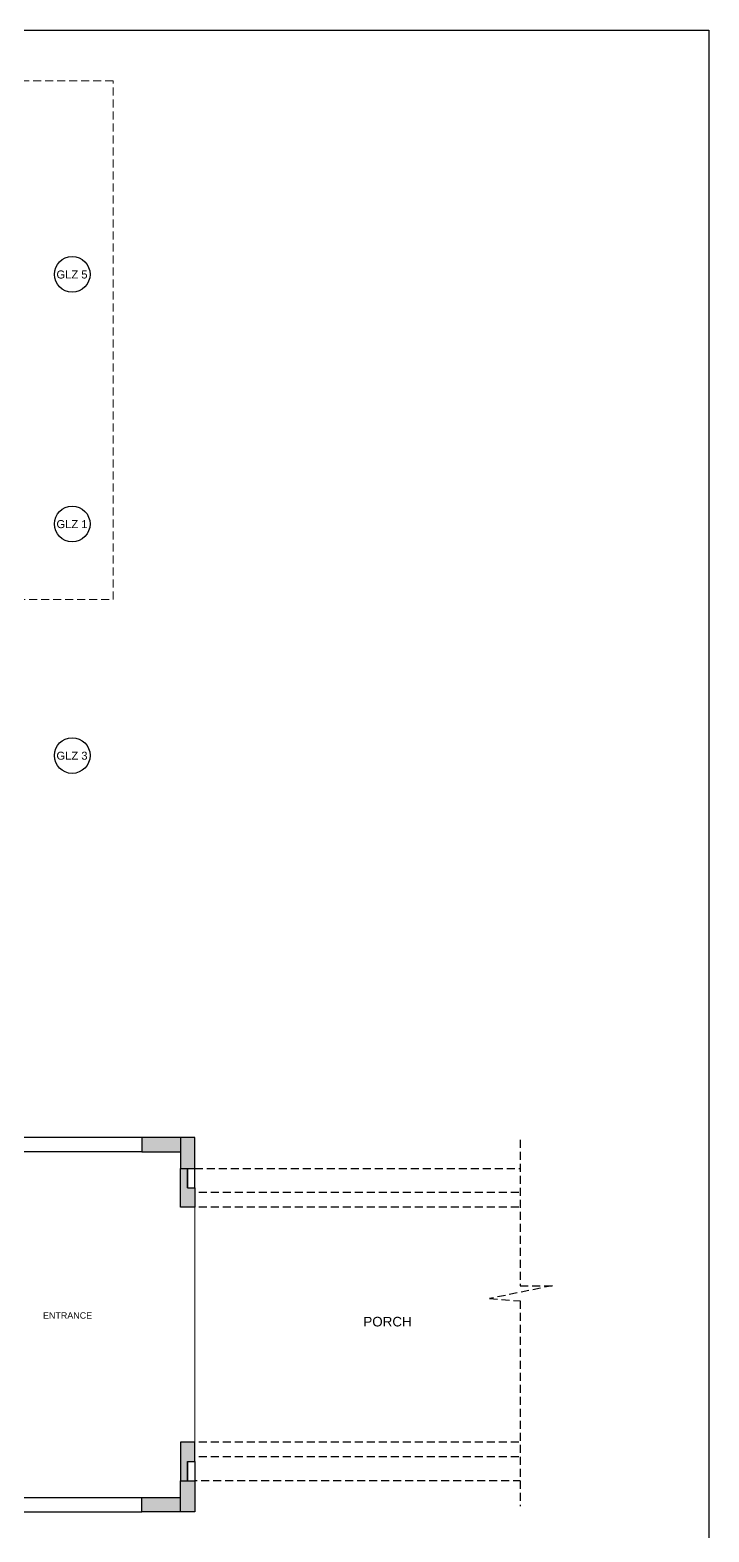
# Model space of a CAD drawing. Header units: inches. Extents: x 211391 to 214260, y -106888 to -102532.
# Drawn here: x 212302 to 212727, y -104507 to -103568 of the extents above; entities that cross this region are included whole.
import ezdxf

# ---------------------------------------------------------------- set-up
doc = ezdxf.new("R2010")
doc.units = ezdxf.units.IN
doc.header["$MEASUREMENT"] = 0
doc.linetypes.add('HIDDEN', pattern=[0.375, 0.25, -0.125])
doc.layers.get('0').update_dxf_attribs({"color": 4})
doc.layers.add('COLUMN', color=6, linetype='Continuous')
for name, color, linetype, lineweight in [('HATCH', 251, 'Continuous', 13), ('HIDDEN', 8, 'Continuous', 13), ('STEPS', 2, 'Continuous', 18), ('TEXT', 3, 'Continuous', 9), ('WALL', 5, 'Continuous', 25)]:
    doc.layers.add(name, color=color, linetype=linetype, lineweight=lineweight)
doc.styles.add('STYLE1', font='arial.ttf', dxfattribs={"height": 8})

msp = doc.modelspace()

# ---------------------------------------------------------------- hatches: boundary and pattern name
at = {"layer": 'COLUMN', "ltscale": 25}
h = msp.add_hatch(color=256, dxfattribs=at)
h.dxf.hatch_style = 1
h.paths.add_polyline_path([(212405.19, -104260.04), (212396.19, -104260.04), (212396.19, -104279.54), (212405.19, -104279.54)])
h = msp.add_hatch(color=256, dxfattribs=at)
h.dxf.hatch_style = 1
h.paths.add_polyline_path([(212400.69, -104279.54), (212396.19, -104279.54), (212396.19, -104291.54), (212400.69, -104291.54)])
h = msp.add_hatch(color=256, dxfattribs=at)
h.dxf.hatch_style = 1
h.paths.add_polyline_path([(212400.69, -104279.54), (212396.19, -104279.54), (212396.19, -104291.54), (212400.69, -104291.54)])
h = msp.add_hatch(color=256, dxfattribs=at)
h.dxf.hatch_style = 1
h.paths.add_polyline_path([(212400.69, -104291.54), (212400.69, -104279.54), (212396.19, -104279.54), (212396.19, -104303.54), (212405.19, -104303.54), (212405.19, -104291.54)])
h = msp.add_hatch(color=256, dxfattribs=at)
h.dxf.hatch_style = 1
h.paths.add_polyline_path([(212400.69, -104462.54), (212405.19, -104462.54), (212405.19, -104450.54), (212396.19, -104450.54), (212396.19, -104474.54), (212400.69, -104474.54)])
h = msp.add_hatch(color=256, dxfattribs=at)
h.dxf.hatch_style = 1
h.paths.add_polyline_path([(212400.69, -104474.54), (212396.19, -104474.54), (212396.19, -104462.54), (212400.69, -104462.54)])
h = msp.add_hatch(color=256, dxfattribs=at)
h.dxf.hatch_style = 1
h.paths.add_polyline_path([(212405.19, -104474.54), (212396.19, -104474.54), (212396.19, -104494.04), (212405.19, -104494.04)])
at = {"layer": 'Defpoints', "linetype": 'HIDDEN', "ltscale": 20}
h = msp.add_hatch(color=256, dxfattribs=at)
h.dxf.hatch_style = 1
h.paths.add_polyline_path([(212681.19, -104303.54), (212681.19, -104294.54), (212645.19, -104294.54), (212645.19, -104303.54)])
h = msp.add_hatch(color=256, dxfattribs=at)
h.dxf.hatch_style = 1
h.paths.add_polyline_path([(212645.19, -104450.54), (212645.19, -104459.54), (212681.19, -104459.54), (212681.19, -104450.54)])
at = {"layer": 'HATCH'}
h = msp.add_hatch(color=251, dxfattribs=at)
h.dxf.hatch_style = 1
h.paths.add_polyline_path([(212396.19, -104260.04), (212372.19, -104260.04), (212372.19, -104269.04), (212396.19, -104269.04)])
h = msp.add_hatch(color=251, dxfattribs=at)
h.dxf.hatch_style = 1
h.paths.add_polyline_path([(212396.19, -104260.04), (212372.19, -104260.04), (212372.19, -104269.04), (212396.19, -104269.04)])
h = msp.add_hatch(color=251, dxfattribs=at)
h.dxf.hatch_style = 1
h.paths.add_polyline_path([(212396.19, -104494.04), (212372.19, -104494.04), (212372.19, -104485.04), (212396.19, -104485.04)])
h = msp.add_hatch(color=251, dxfattribs=at)
h.dxf.hatch_style = 1
h.paths.add_polyline_path([(212396.19, -104494.04), (212372.19, -104494.04), (212372.19, -104485.04), (212396.19, -104485.04)])

# ---------------------------------------------------------------- linework, layer by layer
at = {"ltscale": 15}
msp.add_lwpolyline([(211468.75, -103568.22), (212726.55, -103568.22), (212726.55, -105030.12), (211468.75, -105030.12)], close=True, dxfattribs=at)
at = {"layer": 'COLUMN', "ltscale": 25}
for p, q in [((212396.19, -104291.54), (212396.19, -104279.54)), ((212396.19, -104291.54), (212396.19, -104279.54)), ((212400.69, -104291.54), (212400.69, -104279.54)), ((212400.69, -104291.54), (212400.69, -104279.54)), ((212405.19, -104291.54), (212405.19, -104279.54)), ((212405.19, -104291.54), (212405.19, -104279.54)), ((212405.19, -104291.54), (212405.19, -104279.54)), ((212396.19, -104462.54), (212396.19, -104474.54)), ((212400.69, -104462.54), (212400.69, -104474.54)), ((212405.19, -104462.54), (212405.19, -104474.54)), ((212405.19, -104462.54), (212405.19, -104474.54))]:
    msp.add_line(p, q, dxfattribs=at)
for points in [[(212396.19, -104260.04), (212396.19, -104279.54), (212405.19, -104279.54), (212405.19, -104260.04)], [(212396.19, -104494.04), (212396.19, -104474.54), (212405.19, -104474.54), (212405.19, -104494.04)]]:
    msp.add_lwpolyline(points, close=True, dxfattribs=at)
for points in [[(212400.69, -104279.54), (212400.69, -104291.54), (212405.19, -104291.54), (212405.19, -104303.54), (212396.19, -104303.54), (212396.19, -104279.54)], [(212400.69, -104474.54), (212400.69, -104462.54), (212405.19, -104462.54), (212405.19, -104450.54), (212396.19, -104450.54), (212396.19, -104474.54)]]:
    msp.add_lwpolyline(points, dxfattribs=at)
at = {"layer": 'Defpoints', "linetype": 'HIDDEN', "ltscale": 20}
for p, q in [((212645.19, -104294.54), (212405.19, -104294.54)), ((212645.19, -104303.54), (212405.19, -104303.54)), ((212645.19, -104450.54), (212405.19, -104450.54)), ((212645.19, -104459.54), (212405.19, -104459.54))]:
    msp.add_line(p, q, dxfattribs=at)
for points in [[(212405.19, -104279.54), (212669.19, -104279.54), (212669.19, -104291.54)], [(212669.19, -104303.54), (212669.19, -104450.54)], [(212669.19, -104462.54), (212669.19, -104474.54), (212405.19, -104474.54)]]:
    msp.add_lwpolyline(points, dxfattribs=at)
for points in [[(212645.19, -104294.54), (212681.19, -104294.54), (212681.19, -104303.54), (212645.19, -104303.54)], [(212645.19, -104459.54), (212681.19, -104459.54), (212681.19, -104450.54), (212645.19, -104450.54)]]:
    msp.add_lwpolyline(points, close=True, dxfattribs=at)
at = {"layer": 'Defpoints'}
for centre in [(212328.62, -103720.85), (212328.62, -103876.79), (212328.62, -104021.49)]:
    msp.add_circle(centre, 11.12, dxfattribs=at)
at = {"layer": 'HIDDEN', "linetype": 'HIDDEN', "ltscale": 20}
msp.add_lwpolyline([(212294.19, -103924.04), (212354.19, -103924.04), (212354.19, -103600.04), (212045.19, -103600.04), (212045.19, -103621.04)], dxfattribs=at)
at = {"layer": 'STEPS', "ltscale": 20}
msp.add_line((212405.19, -104450.54), (212405.19, -104303.54), dxfattribs=at)
at = {"layer": 'WALL', "ltscale": 20}
for p, q in [((212372.19, -104260.04), (212285.19, -104260.04)), ((212372.19, -104269.04), (212285.19, -104269.04))]:
    msp.add_line(p, q, dxfattribs=at)
at = {"layer": 'WALL'}
for p, q in [((212396.19, -104260.04), (212372.19, -104260.04)), ((212372.19, -104260.04), (212372.19, -104269.04)), ((212396.19, -104260.04), (212372.19, -104260.04)), ((212372.19, -104260.04), (212372.19, -104269.04)), ((212372.19, -104269.04), (212396.19, -104269.04)), ((212372.19, -104269.04), (212396.19, -104269.04)), ((212285.19, -104485.04), (212372.19, -104485.04)), ((212372.19, -104494.04), (212372.19, -104485.04)), ((212372.19, -104485.04), (212396.19, -104485.04)), ((212372.19, -104494.04), (212372.19, -104485.04)), ((212372.19, -104485.04), (212396.19, -104485.04)), ((212285.19, -104494.04), (212372.19, -104494.04)), ((212396.19, -104494.04), (212372.19, -104494.04)), ((212396.19, -104494.04), (212372.19, -104494.04))]:
    msp.add_line(p, q, dxfattribs=at)

# ---------------------------------------------------------------- texts
at = {"layer": 'Defpoints', "char_height": 5, "attachment_point": 3, "style": 'STYLE1'}
for s, insert in [('\\A1;\\pxqc;GLZ 5', (212339.38, -103718.44)), ('\\A1;\\pxqc;GLZ 1', (212339.38, -103874.39)), ('\\A1;\\pxqc;GLZ 3', (212339.38, -104019.08))]:
    msp.add_mtext_dynamic_manual_height_columns(s, width=21.8376, gutter_width=70, heights=[-5.17], dxfattribs=dict(at, insert=insert))
at = {"layer": 'Defpoints', "linetype": 'HIDDEN', "ltscale": 20, "insert": (212576.66, -104372.15), "char_height": 6, "attachment_point": 3, "style": 'STYLE1'}
msp.add_mtext_dynamic_manual_height_columns('\\A1;\\pxqc;PORCH', width=101.9942, gutter_width=35, heights=[-6.21], dxfattribs=at)
at = {"layer": 'TEXT', "ltscale": 10, "insert": (212376.69, -104369.3), "char_height": 4, "attachment_point": 3, "style": 'STYLE1'}
msp.add_mtext_dynamic_manual_height_columns('\\A1;\\pxqc;ENTRANCE ', width=101.9942, gutter_width=35, heights=[-4.14], dxfattribs=at)

# ---------------------------------------------------------------- next in the draw order: wipeouts: each hides what was drawn before it
at = {"linetype": 'HIDDEN', "ltscale": 20}
msp.add_wipeout([(212608.56, -104261.58), (212608.56, -104352.67), (212628.7, -104352.67), (212589.39, -104360.76), (212608.56, -104362.14), (212608.56, -104490.41), (212712.27, -104491.23), (212710.97, -104261.28)], dxfattribs=at).dxf.layer = 'Defpoints'

# ---------------------------------------------------------------- next in the draw order: linework, layer by layer
at = {"layer": 'Defpoints', "linetype": 'HIDDEN', "ltscale": 20}
msp.add_lwpolyline([(212608.56, -104261.58), (212608.56, -104352.67), (212628.7, -104352.67), (212589.39, -104360.76), (212608.56, -104362.14), (212608.56, -104490.41)], dxfattribs=at)

doc.saveas('drawing.dxf')
